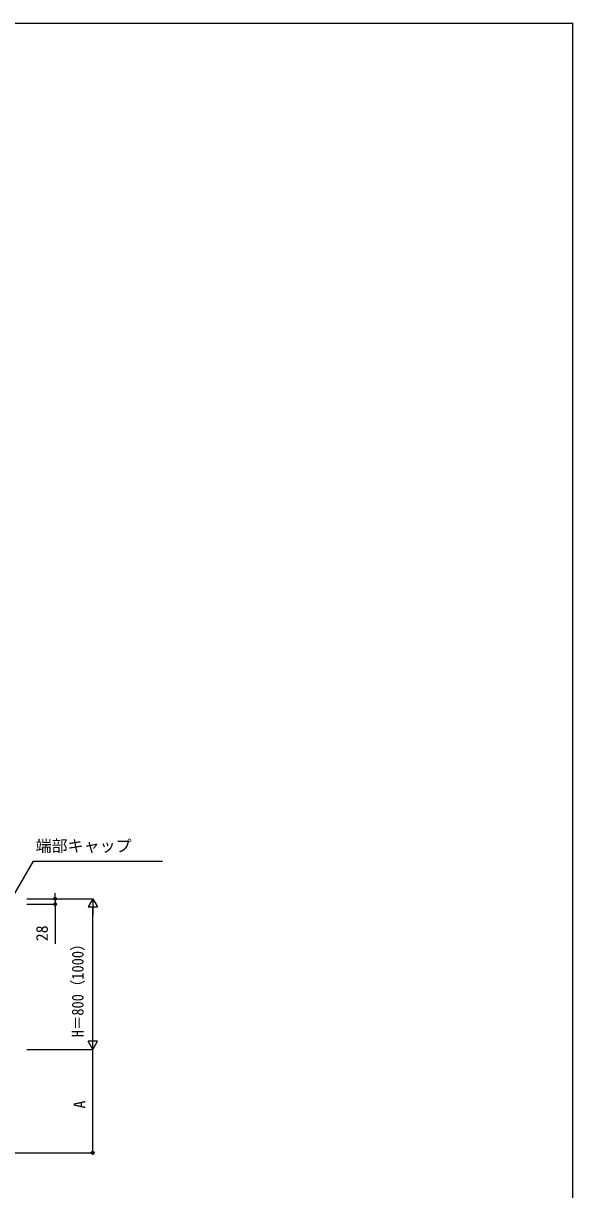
# Model space of a CAD drawing. Units: millimetres, scale not verified. Extents: x -4375 to 4375, y -6498 to 6472.
# Drawn here: x 1455 to 4375, y 57 to 6252 of the extents above; entities that cross this region are included whole.
import ezdxf
from ezdxf.enums import TextEntityAlignment as Align

# ---------------------------------------------------------------- set-up
doc = ezdxf.new("R2010")
doc.units = ezdxf.units.MM
doc.header["$LTSCALE"] = 30
for name, color, linetype in [('0-2_YKK_A1', 4, 'Continuous'), ('0-3_YKK_D', 6, 'Continuous'), ('0-4_YKK_ZWAK', 7, 'Continuous')]:
    doc.layers.add(name, color=color, linetype=linetype)
doc.styles.add('ＭＳ ゴシック', font='')
doc.styles.get('ＭＳ ゴシック').set_extended_font_data('MS Gothic')

msp = doc.modelspace()

# ---------------------------------------------------------------- linework, layer by layer
at = {"layer": '0-2_YKK_A1'}
msp.add_line((-1398, 251.6), (1602, 251.6), dxfattribs=at)
at = {"layer": '0-3_YKK_D'}
for p, q in [((1624, 1601.6), (1624, 1631.6)), ((1474, 1601.6), (1625, 1601.6)), ((1474, 1601.6), (1825, 1601.6)), ((1474, 1573.6), (1625, 1573.6)), ((1624, 1601.6), (1624, 1573.6)), ((1624, 1573.6), (1624, 1362.04)), ((1824, 1601.6), (1799, 1558.3)), ((1799, 1558.3), (1849, 1558.3)), ((1824, 1601.6), (1849, 1558.3)), ((1824, 1601.6), (1824, 1515)), ((1824, 851.6), (1824, 1551.6)), ((1824, 801.6), (1824, 888.2)), ((1824, 801.6), (1799, 844.9)), ((1849, 844.9), (1799, 844.9)), ((1824, 801.6), (1849, 844.9)), ((1474, 801.6), (1825, 801.6)), ((1474, 801.6), (1825, 801.6)), ((1824, 251.6), (1824, 801.6)), ((1603, 251.6), (1825, 251.6))]:
    msp.add_line(p, q, dxfattribs=at)
msp.add_lwpolyline([(1386.64, 1590.46), (1508.45, 1801.44), (2194.16, 1801.44)], dxfattribs=at)
for centre in [(1624, 1601.6), (1624, 1573.6), (1824, 251.6)]:
    msp.add_circle(centre, 7.5, dxfattribs=at)
at = {"layer": '0-4_YKK_ZWAK'}
msp.add_line((-4375, 6251.6), (4375, 6251.6), dxfattribs=at)
msp.add_lwpolyline([(-4375, -6498.4), (4375, -6498.4), (4375, 6251.6)], dxfattribs=at)

# ---------------------------------------------------------------- texts
at = {"layer": '0-3_YKK_D', "style": 'ＭＳ ゴシック'}
msp.add_text('端部キャップ', height=62.32, dxfattribs=at).set_placement((1520.4, 1832.8), align=Align.BOTTOM_LEFT)
for s, p in [('28', (1604, 1375.76)), ('A', (1804, 487.48))]:
    msp.add_text(s, height=62.32, rotation=90, dxfattribs=at).set_placement(p, align=Align.BOTTOM_LEFT)
at = {"layer": '0-3_YKK_D', "style": 'ＭＳ ゴシック', "width": 0.9}
msp.add_text('H＝800（1000）', height=62.32, rotation=90, dxfattribs=at).set_placement((1793.86, 866.26), align=Align.BOTTOM_LEFT)

doc.saveas('drawing.dxf')
